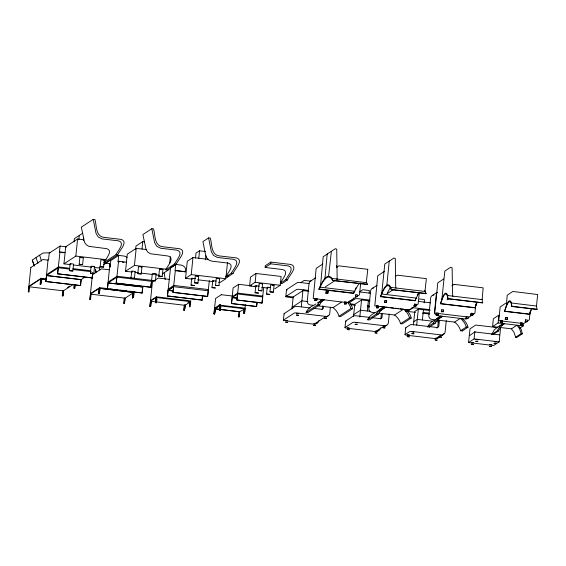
<?xml version="1.0" encoding="UTF-8"?>
<svg xmlns="http://www.w3.org/2000/svg" width="566" height="566" viewBox="0 0 566 566"><rect width="100%" height="100%" fill="white"/><g stroke="black" fill="none" stroke-linecap="round" stroke-linejoin="round"><path stroke-width="0.85" d="M28.3 291.879L28.93 286.672L29.609 286.757L29.085 291.893L28.3 291.879L30.819 267.548M40.773 284.245C41.127 272.586 42.79 283.983 40.087 284.167L40.787 278.274L46.348 278.932M45.846 281.55L46.582 275.479L81.2 279.59L80.591 285.568L45.846 281.55L48.06 259.695L48.591 259.348L49.221 253.151L60.053 246.069L65.168 246.67A5.879 5.773 56.8 0 1 66.689 247.066M60.053 246.069L59.423 252.266L59.961 251.912L65.069 252.521M92.866 272.748L92.216 277.963L57.605 273.852L58.213 267.874M57.605 273.852L59.961 251.912M70.87 264.683L63.951 263.862L65.684 246.797L77.577 239.015L83.634 239.729M63.017 295.912L62.232 295.905L62.861 290.698L63.541 290.775L62.911 295.983L63.434 290.846L73.028 284.571M69.42 270.675L70.127 263.77L71.641 263.756L73.545 264.124L72.837 271.022L69.42 270.675L72.844 270.973M74.068 241.951L74.401 238.64L82.77 233.164M63.951 263.862L75.844 256.08L77.577 239.015M75.158 284.776L74.698 288.271L74.019 288.193L74.365 284.769M78.865 239.581L79.282 235.449M74.019 288.193L74.471 284.698M74.698 288.271L75.045 284.847M79.183 264.287L79.891 257.381L81.412 257.367L83.308 257.735L82.615 264.584L79.183 264.287L82.615 264.584M83.329 240.515L83.662 237.211M80.457 285.653L81.058 279.675L84.829 277.213M90.404 273.159L91.112 266.261L92.626 266.246L94.529 266.614L93.822 273.512L90.404 273.159L93.829 273.463M89.881 299.272L90.666 299.287L89.881 299.272L92.315 275.784M89.987 299.209L90.51 294.072M92.216 277.963L92.385 276.25M92.562 274.545L92.732 272.833M90.56 299.357L91.084 294.221M100.168 266.77L100.875 259.872L102.396 259.851L104.293 260.226L103.599 267.074L100.168 266.77L103.599 267.074M134.008 291.723C134.22 298.714 131.708 300.284 133.144 292.396L100.005 288.384L99.375 293.591L98.696 293.506L99.22 288.37M98.696 293.506L99.397 287.62L107.561 288.589M99.375 293.591L99.814 289.311M107.427 288.943L108.17 282.88L142.781 286.983L142.172 292.962L107.427 288.943L109.641 267.095L110.179 266.742L110.809 260.551L118.662 255.407L123.77 256.016A5.879 5.773 56.8 0 1 127.074 257.544M119.737 261.803L118.032 261.605L118.662 255.407M152.304 273.958L150.825 287.302L116.207 283.198L116.815 277.22M116.207 283.198L118.563 261.259L126.232 262.164M132.451 272.083L125.532 271.263L127.265 254.191L136.187 248.354L146.573 249.585M123.812 303.298C125.383 287.139 122.992 314.434 125.121 298.176L90.404 294.136L99.326 288.299L133.831 292.473M124.492 303.383L125.015 298.247L133.102 292.955M131.001 278.069L131.708 271.171L133.222 271.149L135.125 271.524L134.425 278.373L131.001 278.069L134.425 278.373M135.649 249.344L135.981 246.04L142.774 241.597L144.479 241.795M125.532 271.263L134.453 265.426L136.187 248.354M133.13 292.176L132.522 298.19L133.144 292.396M133.307 297.61L133.746 293.329M137.793 273.626L138.5 266.728L140.021 266.706L141.917 267.074L141.21 273.979L137.793 273.626L141.224 273.923M142.024 249.033L142.774 241.597M142.038 293.046L142.639 287.068L144.217 286.042M150.825 287.302L151.256 283.028M149.905 306.348L150.528 301.14L151.214 301.225L150.69 306.362L149.905 306.348L152.424 282.017M150.584 306.432L151.214 301.225M155.409 280.856L151.985 280.559L155.402 280.913L156.11 274.008L152.693 273.661L153.004 273.838M156.258 302.718L155.473 302.704L155.997 297.567C158.621 297.808 154.546 309.298 156.676 297.652M189.405 306.73L190.027 301.522L189.405 306.73L190.19 306.737L190.784 300.921L156.174 296.817L155.473 302.704M158.777 276.116L159.485 269.211L161.006 269.197L162.902 269.565L162.209 276.413L158.777 276.116L162.209 276.413M169.673 263.551L170.366 256.723M202.6 296.011L202.055 300.122L167.444 296.018L170.557 267.796L175.708 264.428L180.816 265.037A5.879 5.773 56.8 0 1 185.613 268.744L185.082 271.977M167.444 296.018L168.152 290.294L173.727 286.672L208.302 290.775L207.595 296.499L172.984 292.396L173.592 286.764M185.294 271.836L175.078 270.626L175.708 264.428M172.984 292.396L175.34 270.456L185.563 271.666M192.475 279.151L185.549 278.33L187.289 261.266L192.964 257.551L208.536 259.398M183.83 310.373L184.353 305.237L185.139 305.251C186.228 306.928 183.172 311.307 184.622 310.387M183.936 310.302L184.459 305.166M184.516 310.451L185.103 304.635M185.549 278.33L191.23 274.616L192.964 257.551M191.032 285.094L194.435 285.497L191.018 285.144L191.718 278.295L195.143 278.592L191.718 278.295M195.496 258.068L196.006 253.115L199.55 250.795L205.515 251.502M194.57 282.823L195.277 275.925L196.798 275.904L198.694 276.272L197.987 283.177L194.57 282.823L197.994 283.12M198.793 258.23L199.55 250.795M205.529 259.865L205.946 255.733M202.055 300.122L202.465 296.096M207.595 296.499L209.321 280.757M212.017 287.578L215.42 287.981L212.002 287.634L212.703 280.786L216.127 281.083M215.554 285.314L216.262 278.408L217.783 278.394L219.679 278.762L218.985 285.611L215.554 285.314L218.985 285.611M214.634 314.01C214.995 302.35 216.651 313.741 213.955 313.925L215.582 298.487L221.292 294.716M213.955 313.925L214.578 308.732L219.841 305.902L219.389 310.366C221.95 310.762 220.202 300.03 220.068 310.451M219.389 310.366L220.429 304.522L220.061 304.508M218.434 282.236L220.167 282.441L225.841 278.727L227.49 262.511M257.155 302.209L256.589 306.574L231.494 303.595L233.086 287.938L238.626 284.316L251.608 285.851M231.494 303.595L232.237 297.525L237.43 298.14M263.721 287.287L261.994 303.036L236.906 300.058L237.508 294.079M236.906 300.058L238.626 284.316M214.578 308.732L239.673 311.71L239.043 316.903L238.364 316.819L238.887 311.682M239.135 316.047L239.567 311.767L244.187 309.284M243.797 313.267C246.005 302.35 242.107 314.017 244.59 313.274L245.403 304.77M244.484 313.345L245.043 308.824L219.948 305.845M256.525 286.729L249.606 285.908L250.497 277.099L256.044 273.477L281.132 276.456L280.241 285.257L274.694 288.886M249.606 285.908L255.146 282.285L256.044 273.477M255.075 292.721L258.492 293.075L255.075 292.721L255.775 285.816L259.087 286.106M256.674 305.718L257.021 302.301M258.485 290.485L259.193 283.587L260.714 283.566L262.61 283.941L261.902 290.839L258.485 290.485L261.916 290.79M265.121 267.463L265.298 265.723L270.838 262.093L290.825 264.464C298.855 266.756 288.568 276.158 287.528 279.915L281.988 283.545L280.255 283.34C281.642 280.057 290.054 271.347 282.618 269.536L265.121 267.463L270.661 263.834L288.158 265.907C295.594 267.725 287.181 276.427 285.795 279.71L280.255 283.34M261.994 303.036L262.737 296.966L237.642 293.987L232.102 297.617L237.295 298.232M266.551 294.03L269.954 294.433L266.536 294.079L267.244 287.181L270.661 287.528L269.133 287.599M270.661 263.834L270.838 262.093M269.954 291.844L270.661 284.946L272.175 284.924L274.078 285.299L273.371 292.197L269.954 291.844L273.378 292.148M283.403 320.25L284.068 313.741M285.809 296.626L286.502 289.778M291.957 308.958L293.174 296.98L304.006 289.898M301.289 306.85L302.937 290.591L308.902 291.299M314.845 300.376L315.283 298.487L316.988 298.692L316.811 300.405L314.845 300.376L316.811 300.405M315.113 300.199L315.283 298.487M320.476 286.41L323.193 256.738L327.417 253.908M322.62 305.916L322.358 308.484A1.733 1.705 56.8 0 1 322.047 309.312M323.596 306.079L323.427 307.791A1.733 1.705 56.8 0 1 321.545 309.298L313.691 308.364M325.931 293.117L326.384 291.228L328.082 291.426L327.912 293.138L325.931 293.117L327.912 293.138M326.207 292.94L326.384 291.228M327.636 293.322L328.082 291.426M330.374 307.267L329.752 313.387A3.467 3.403 56.8 0 1 325.995 316.408L298.197 313.111A3.467 0.403 5.8 0 0 294.256 313.055L283.432 320.144A3.467 0.403 5.8 0 0 286.304 320.894M344.347 303.871L344.786 301.989L346.491 302.187L346.314 303.9L344.347 303.871L346.314 303.9M344.609 303.701L344.786 301.989M344.991 327.643L345.649 321.134M355.434 296.619L355.88 294.73L357.578 294.928L357.408 296.641L355.434 296.619L357.408 296.641M353.538 316.359L354.755 304.381L362.608 299.237M355.703 296.442L355.88 294.73M360.719 283.035L359.474 294.815L347.623 302.591M359.806 317.052L361.547 299.938L370.03 300.942M367.32 311.01L368.36 300.744M369.131 293.124L369.372 290.811M376.425 307.77L376.864 305.881L378.569 306.086L378.392 307.798L376.425 307.77L378.392 307.798M376.694 307.593L376.864 305.881M381.399 313.543L380.968 317.823A1.733 1.705 56.8 0 1 380.345 318.976M382.383 313.705L382.029 317.13A1.733 1.705 56.8 0 1 380.154 318.637L372.301 317.71M384.547 302.456L384.986 300.567L386.691 300.772L386.514 302.485L384.547 302.456L386.514 302.485M384.816 302.279L384.986 300.567M389.238 261.209L386.826 285.271M386.253 302.654L386.691 300.772M389.245 313.981L388.361 322.733A3.467 3.403 56.8 0 1 384.604 325.754L356.806 322.457A3.467 0.403 5.8 0 0 352.866 322.401L345.012 327.537A3.467 0.403 5.8 0 0 347.885 328.294M405.928 311.272L406.367 309.383L408.072 309.581L407.895 311.293L405.928 311.272L407.895 311.293M406.19 311.095L406.367 309.383M405.008 334.718L405.702 327.87M414.05 305.951L414.489 304.069L416.194 304.267L416.017 305.98L414.05 305.951L416.017 305.98M414.319 305.781L414.489 304.069M413.399 324.969L414.772 311.456L418.324 309.135L430.118 310.529M415.755 306.156L416.194 304.267M419.243 293.209L418.083 304.154L409.204 309.984M416.703 325.089L418.324 309.135M422.392 320.002L423.432 309.736M424.132 302.888L424.443 299.81M434.738 312.736L437.787 282.858L443.709 278.996M436.443 314.845L436.888 312.956L438.586 313.161L438.417 314.873L436.443 314.845L438.417 314.873M436.711 314.668L436.888 312.956M438.438 320.172L437.78 326.681A1.733 1.705 56.8 0 1 436.775 328.061M439.435 320.13L438.841 325.981A1.733 1.705 56.8 0 1 436.966 327.495L414.277 324.806A3.467 0.403 5.8 0 0 410.336 324.75L405.723 327.764A3.467 0.403 5.8 0 0 405.914 327.99M441.897 299.237L444.819 271.107L450.656 267.251L452.114 267.746L452.637 296.152L453.026 296.167M441.324 311.654L441.763 309.765L443.468 309.97L443.291 311.682L441.324 311.654L443.291 311.682M441.593 311.477L441.763 309.765M443.029 311.852L443.468 309.97M446.291 320.554L445.131 331.931A3.467 3.403 56.8 0 1 441.381 334.945L413.583 331.648A3.467 0.403 5.8 0 0 409.642 331.598L405.03 334.612A3.467 0.403 5.8 0 0 407.902 335.362M465.945 318.34L466.384 316.458L468.089 316.656L467.919 318.368L465.945 318.34L467.919 318.368M466.214 318.17L466.384 316.458M470.827 315.149L471.266 313.267L472.971 313.465L472.794 315.177L470.827 315.149L472.794 315.177M471.089 314.979L471.266 313.267M490.184 345.104L468.549 342.536L470.006 328.818L475.744 325.04L497.592 327.629M472.532 315.354L472.971 313.465M475.85 304.062L474.902 313.274L469.228 317.059M468.549 342.536L474.089 338.914L474.796 331.938L491.705 333.947M482.147 299.527L483.159 287.861L454.173 284.38M492.562 326.589L493.354 318.757L498.901 315.135L498.101 322.96L492.562 326.589L497.5 327.169L503.04 323.547L499.686 326.426L497.309 330.792L491.762 334.414L493 334.563L498.54 330.933L500.924 326.568L504.278 323.695L501.504 325.507M498.788 320.314L500.16 306.956L505.771 303.213M500.5 322.422L500.938 320.533L502.643 320.738L502.467 322.45L500.5 322.422L502.467 322.45M500.761 322.245L500.938 320.533M500.514 328.308L499.184 341.885L493.644 345.515L491.911 345.31M506.294 306.786L507.193 295.211L512.803 291.462L537.672 294.532L536.483 306.043L511.459 303.008M505.24 319.316L505.679 317.427L507.384 317.632L507.214 319.344L505.24 319.316L507.214 319.344M505.509 319.139L505.679 317.427M506.945 319.521L507.384 317.632M520.479 324.792L520.918 322.903L522.623 323.108L522.446 324.82L520.479 324.792L522.446 324.82M520.748 324.615L520.918 322.903M522.185 324.99L522.623 323.108M519.73 328.202L523.196 325.938L523.458 323.327M525.227 321.686L525.665 319.797L527.37 320.002L527.194 321.714L525.227 321.686L527.194 321.714M525.489 321.509L525.665 319.797M530.165 311.427L529.295 319.811L523.755 323.511M320.193 286.262L320.2 286.219A135.55 19.202 -83.2 0 1 324.184 279.314C326.03 275.727 330.289 275.458 332.369 278.628M83.308 257.735L82.94 257.848M94.515 266.664L92.994 266.685M104.293 260.226L103.925 260.339M135.125 271.524L134.425 271.638M141.917 267.074L141.217 267.194M156.11 274.008L154.129 274.036M162.902 269.565L159.471 269.267M198.694 276.272L196.713 276.3M219.679 278.762L219.304 278.875M262.596 283.99L262.235 284.047M274.078 285.299L272.543 285.37M441.869 335.419L440.015 335.284M30.826 267.534L42.811 259.546L48.209 260.141M389.238 261.202L393.795 258.075L395.287 258.379L395.747 288.016L396.143 288.03M504.497 311.342L506.513 305.272A42.945 6.085 -83.2 0 1 511.183 302.223L511.912 306.489L511.282 303.645A42.45 6.014 -83.2 0 0 506.089 307.041L504.497 311.342L529.592 314.314L531.184 310.019A42.45 6.014 -83.2 0 1 531.7 308.696M529.592 314.314L530.406 311.597M440.447 303.765L442.088 298.685A44.728 6.339 -83.2 0 1 447.48 295.162L447.996 298.827L447.345 295.997A43.851 6.212 -83.2 0 0 441.261 301.756L440.447 303.765L475.058 307.869L475.872 305.866A43.851 6.212 -83.2 0 1 477.202 302.23M475.058 307.869L476.579 303.135L476.261 303.305M530.618 310.975L531.05 309.722M418.96 292.841A84.78 12.006 -83.2 0 0 417.206 296.124L415.034 300.794L380.423 296.69L382.637 291.207A85.657 12.134 -83.2 0 1 390.137 286.304L391.474 289.459L426.085 293.563L424.748 290.408M380.423 296.69L382.595 292.021A84.78 12.006 -83.2 0 1 390.016 287.167L391.127 289.686L426.085 293.563M415.034 300.794L416.152 297.858M491.762 334.414L494.146 330.049L497.5 327.169M359.559 283.276A134.673 19.074 -83.2 0 0 354.783 291.094L353.453 293.4L318.842 289.297L320.215 286.177M318.842 289.297L320.172 286.99A134.673 19.074 -83.2 0 1 331.853 279.342L332.433 280.403L367.044 284.507L367.476 284.224L366.584 282.59M353.453 293.4L354.422 291.2M387.328 293.061L390.434 287.273M104.123 262.419C105.502 259.136 113.915 250.434 106.479 248.615L88.869 246.359L86.315 244.774L84.532 242.333L81.32 227.15L93.22 219.367L94.947 219.573C96.687 225.346 95.47 235.852 103.486 237.31L121.039 239.39C129.069 241.682 118.782 251.085 117.749 254.841L105.849 262.624L104.123 262.419L116.016 254.636C117.403 251.354 125.808 242.651 118.379 240.833L102.121 238.909L98.208 236.991L95.994 233.22L93.22 219.367M165.704 269.819C167.083 266.536 175.495 257.827 168.06 256.016L150.45 253.759L147.896 252.167L146.113 249.733L142.901 234.543L151.822 228.706L153.556 228.912C155.296 234.685 154.072 245.191 162.095 246.649L179.648 248.736C187.679 251.021 177.391 260.424 176.351 264.188L167.43 270.024L165.704 269.819L174.625 263.982C176.005 260.7 184.417 251.99 176.981 250.179L160.73 248.248L156.817 246.33L154.596 242.559L151.822 228.706M225.721 276.894C227.108 273.611 235.52 264.902 228.084 263.091L211.825 261.159L209.137 260.176L206.894 258.096L205.699 255.471L202.925 241.618L208.599 237.904L210.333 238.109C212.073 243.882 210.849 254.389 218.872 255.846L236.425 257.926C244.455 260.219 234.168 269.621 233.128 273.385L227.454 277.099L225.721 276.894L231.402 273.18C232.782 269.897 241.194 261.188 233.758 259.377L217.5 257.445L213.594 255.528L211.373 251.757L208.599 237.904M227.454 277.099L228.289 275.614M168.173 289.176L173.819 285.455L208.43 289.559M36.047 257.488L42.988 253.016L49.942 252.761M32.312 260.027L36.005 257.615L37.972 263.268M46.539 274.701L58.432 266.919L68.656 268.128M40.087 284.167L40.879 284.174M67.566 287.5L69.689 286.113M100.663 266.593L98.562 267.966L94.239 267.456M103.458 264.761L110.455 260.183M92.527 274.701L101.42 268.885L109.422 269.791M118.032 261.605L118.563 261.259M99.736 287.655L90.588 293.457M108.12 282.094L117.042 276.258L131.616 277.991M162.201 274.015L169.064 269.529M151.426 281.323L116.95 277.128L108.028 282.965L142.639 287.068M152.551 281.776L158.289 278.055L169.68 279.399M150.542 300.504L156.513 296.853M173.557 286.757L168.017 290.386L173.21 291.002M187.94 302.775L189.334 301.862M189.921 302.117L185.032 305.315L150.422 301.211L156.103 297.497L190.608 301.671M220.089 304.48L214.882 308.145M232.194 296.747L237.734 293.124L262.829 296.096M238.364 316.819L239.156 316.833M322.917 263.905L316.182 268.383L313.21 298.515L347.375 302.661M300.553 282.731L304.19 280.396L310.401 281.125M310.642 281.054L315.538 277.849M336.614 267.173L338.793 265.843L367.766 269.317M332.433 280.403L367.476 284.224M292.127 307.246L301.897 300.857L307.862 301.565M325.316 286.927L334.853 280.686M337.053 279.243L337.478 279.229M316.988 298.692L315.014 298.664M315.821 303.977L313.72 305.35L310.317 304.947A3.467 3.403 56.8 0 1 307.253 301.119L309.036 283.616A3.467 3.403 56.8 0 1 311.456 280.701M317.222 303.058L319.316 301.685M320.717 300.772L322.118 299.853M320.321 302.343L324.523 299.598M323.483 299.93A13.839 13.605 56.8 0 0 319.712 304.791L307.819 312.574L306.114 312.368L318.007 304.586A13.839 13.605 56.8 0 1 322.486 299.195M384.477 271.312L377.763 275.784L374.791 305.916L408.956 310.062M317.936 305.845L332.999 307.635L341.397 302.145M359.955 291.561L362.792 289.735L369.011 290.464M346.491 302.187L344.517 302.159M314.477 323.95C317.922 323.993 311.371 323.766 314.795 323.738M324.934 317.109L315.163 323.497A3.467 3.403 56.8 0 0 318.92 320.476M348.67 303.093L355.264 298.777A3.467 0.403 5.8 0 1 359.205 298.834L369.605 300.072M372.223 288.448L377.027 285.306M395.698 276.201L397.396 275.182L426.375 278.656L424.96 291.448M332.999 307.635A15.827 15.558 56.8 0 1 339.02 316.274L350.913 308.491L352.618 308.689A13.839 13.605 56.8 0 0 348.706 301.735M352.618 308.689L340.725 316.472L339.02 316.274M353.715 314.646L360.507 310.203L370.652 311.406M386.939 293.782L393.547 289.467M378.569 306.086L376.602 306.057M380.819 306.503L384.222 306.906L375.3 312.743L371.897 312.34A3.467 3.403 56.8 0 1 368.834 308.512L370.617 291.009A3.467 3.403 56.8 0 1 373.475 288.002M379.751 311.151L385.927 307.112L388.439 307.409M385.927 307.112A13.839 13.605 56.8 0 0 378.321 314.13L369.4 319.967L367.695 319.762L376.616 313.925A13.839 13.605 56.8 0 1 384.222 306.906M378.682 313.147L394.58 315.029L403.501 309.192A15.827 15.558 56.8 0 1 409.522 317.83L411.227 318.035A13.839 13.605 56.8 0 0 407.308 311.074M408.072 309.581L406.098 309.56M376.057 331.343C379.51 331.4 372.959 331.16 376.376 331.138M383.536 326.448L376.744 330.891A3.467 3.403 56.8 0 0 380.501 327.87M383.911 326.207C387.321 326.242 380.833 326.03 384.229 325.995M408.744 310.133L410.067 309.269M432.247 295.523L437.214 292.275M451.831 285.816L454.088 284.38M394.58 315.029A15.827 15.558 56.8 0 1 400.601 323.667L409.522 317.83M411.227 318.035L402.306 323.872L400.601 323.667M447.062 299.803L449.149 298.438M413.732 321.721L417.284 319.394L432.417 321.191M436.74 318.891L440.999 316.104A13.839 13.605 56.8 0 0 433.393 323.122L427.712 326.837L429.417 327.042L435.091 323.327A13.839 13.605 56.8 0 1 442.704 316.309L437.023 320.023L454.604 322.104L460.278 318.389A15.827 15.558 56.8 0 1 466.299 327.028L468.004 327.226A13.839 13.605 56.8 0 0 461.983 318.594M482.091 299.265L482.607 302.93L447.996 298.827M436.393 338.206L436.075 338.418L437.256 338.433L435.212 338.192L435.587 338.341M440.313 335.645L436.768 337.966A3.467 3.403 56.8 0 0 439.888 336.6M454.604 322.104A15.827 15.558 56.8 0 1 460.625 330.742L466.299 327.028M460.625 330.742L462.323 330.94L468.004 327.226M474.796 331.938L469.596 335.61M502.643 320.738L500.669 320.71M536.511 305.789L537.007 309.46L511.912 306.489M511.48 328.832L517.02 325.202L519.638 328.881L521.166 333.615L515.626 337.244L514.091 332.511L511.48 328.832L499.587 327.417M518.258 325.351L520.953 328.945L522.404 333.763L516.857 337.393L515.626 337.244M419.406 299.004L424.083 299.456M324.537 278.911L324.934 278.882L327.183 254.042L335.305 248.707L336.728 249.21L337.159 279.215L336.798 279.151M245.057 308.166L220.018 305.166L214.472 308.788L239.567 311.767M474.747 331.973L475.143 331.98M39.662 255.209L41.46 261.046M104.802 263.593L109.443 263.388M95.329 269.076L96.015 272.303M331.393 251.304L328.584 276.25M389.5 260.976L384.795 264.032L381.767 293.223M221.299 294.716L232.704 296.06M356.884 322.96C358.328 322.832 354.316 322.387 355.625 322.832M349.024 328.103C350.474 327.912 346.024 327.572 347.998 328.011M287.266 320.703C289.247 320.547 284.047 320.186 286.679 320.653M325.839 316.91L326.49 316.847L324.629 316.748M413.421 332.15C415.508 332.157 411.1 331.52 412.402 332.03M472.858 342.741C474.952 342.557 469.341 342.274 472.596 342.727M366.301 282.646L367.78 269.317M81.78 257.806L79.884 257.438M41.127 278.316L29.234 286.099M366.641 282.689L331.945 278.444M116.016 254.636L117.749 254.841M390.689 287.387L425.299 291.49M447.579 295.523L482.19 299.626M174.625 263.982L176.351 264.188M61.128 252.464L63.682 252.769M448.251 298.657L482.862 302.76M512.166 306.319L537.261 309.298M231.402 273.18L233.128 273.385M285.795 279.71L287.528 279.915M309.114 283.573L301.296 282.646A3.467 0.403 5.8 0 0 297.355 282.59L286.523 289.672A3.467 0.403 5.8 0 0 287.146 290.04M75.844 256.08L106.132 259.674M122.291 262.108L123.996 262.313M381.732 294.016L416.343 298.119M320.094 287.167L354.705 291.271M359.898 291.985L370.327 293.223M134.453 265.426L166.468 269.218M319.281 289.007L353.892 293.11M380.777 296.464L415.387 300.567M440.702 303.595L475.313 307.699M504.752 311.173L529.84 314.151M418.416 301.388L430.577 302.831M191.23 274.616L225.841 278.727M255.146 282.285L280.241 285.257M326.108 291.405L327.806 291.61M308.378 290.415L300.596 289.495A3.467 0.403 5.8 0 0 296.662 289.438L285.83 296.52A3.467 0.403 5.8 0 0 288.702 297.277L293.068 297.794M254.205 286.163L255.931 286.368M73.467 264.994L91.642 267.145M197.668 279.774L213.24 281.62M261.718 287.344L267.775 288.066M135.048 272.387L138.514 272.798M141.104 273.109L153.223 274.545M155.82 274.85L159.279 275.26M470.997 313.437L472.702 313.642M429.919 309.687L415.982 308.031A3.467 0.403 5.8 0 0 412.041 307.975M73.007 268.645L90.433 270.711M69.597 269.119L58.348 267.789L46.447 275.571L81.058 279.675M73.056 269.529L91.225 271.687M390.108 307.607L393.462 308.003M395.132 308.201L398.485 308.597M400.155 308.795L403.501 309.192M520.656 323.08L522.354 323.278M435.042 313.111L436.782 313.316M438.523 313.522L466.363 316.826M499.099 320.689L523.508 323.582M286.361 296.174L293.174 296.98M423.219 312.453L429.056 313.147M133.357 278.196L151.653 280.368M350.495 303.871L354.755 304.381M367.384 305.881L369.046 306.072M350.283 304.671L355.519 305.293M367.737 306.744L369.478 306.949M415.536 312.368L410.3 311.746A3.467 0.403 5.8 0 1 407.428 310.996M422.519 313.196L429.502 314.024M498.101 322.96L523.196 325.938M57.739 273.767L92.35 277.871M318.007 304.586L319.712 304.791M116.348 283.106L150.959 287.21M376.616 313.925L378.321 314.13M435.756 321.587L438.268 321.884M168.152 290.294L173.345 290.91M310.203 307.954L298.862 306.609A3.467 0.403 5.8 0 0 294.921 306.553L284.09 313.635A3.467 0.403 5.8 0 0 284.281 313.868M173.118 292.304L207.736 296.407M433.393 323.122L435.091 323.327M237.041 299.966L262.129 302.944M497.309 330.792L498.54 330.933M521.166 333.615L522.404 333.763M369.683 317.399L357.464 315.948A3.467 0.403 5.8 0 0 353.531 315.892L345.67 321.035A3.467 0.403 5.8 0 0 346.293 321.396M45.775 279.562L40.717 278.96L28.824 286.743L63.434 290.846M40.611 279.031L46.539 279.731M493.446 334.152L499.552 334.874M110.172 288.893L112.783 289.205M115.393 289.516L117.134 289.721M119.744 290.033L122.355 290.344M124.966 290.648L126.706 290.853M129.317 291.165L131.928 291.476M45.98 281.458L80.591 285.568M167.578 295.933L202.189 300.037M231.628 303.503L256.723 306.482M107.561 288.858L142.172 292.962M74.125 288.122L74.804 288.2M98.802 293.436L99.482 293.521M132.734 297.461L133.413 297.546M474.089 338.914L499.184 341.885M219.495 310.302L220.174 310.38M243.911 313.196L244.59 313.274M287.174 321L314.102 324.191M408.772 335.468L435.7 338.659M348.755 328.393L375.683 331.591M123.919 303.227L124.598 303.312M150.011 306.277L150.69 306.362M214.061 313.854L214.74 313.939M391.035 287.422L390.674 287.323M447.918 295.558L447.557 295.424M217.266 278.727L216.247 278.465M256.787 286.134L255.768 285.872M213.715 281.047L212.703 280.786M259.815 283.835L259.178 283.637M132.331 271.418L131.694 271.22M70.743 264.025L70.113 263.827M109.45 263.395L110.391 266.77M331.973 278.486L332.865 280.12M425.321 292.615L425.738 293.796M34.342 265.942L32.283 260.19L34.229 265.808M336.48 265.758L336.996 267.428M99.269 267.35L99.892 269.911M110.179 266.756L109.316 263.487L110.2 266.869M95.548 269.918L95.994 271.609M164.14 272.593L165.187 279.533M439.251 336.515A3.467 3.403 56.8 0 1 436.598 338.652M443.864 333.494A3.467 3.403 56.8 0 1 442.067 335.39M433.945 295.042A3.467 3.403 56.8 0 0 430.634 298.084L428.858 315.587A3.467 3.403 56.8 0 0 431.915 319.415L435.325 319.818A13.839 13.605 56.8 0 0 427.712 326.837M437.228 292.367A3.467 3.403 56.8 0 0 436.315 294.37L434.532 311.873A3.467 3.403 56.8 0 0 437.596 315.701L465.393 318.998A3.467 3.403 56.8 0 0 468.938 316.847M462.097 330.077A13.839 13.605 56.8 0 1 462.323 330.94M429.417 327.042A13.839 13.605 56.8 0 1 429.813 326.242M378.803 330.226A3.467 3.403 56.8 0 1 376.574 331.577M386.663 325.082A3.467 3.403 56.8 0 1 384.434 326.433M367.695 319.762A13.839 13.605 56.8 0 1 374.48 313.076M405.206 309.397A13.839 13.605 56.8 0 1 405.942 309.913M412.161 307.649A3.467 3.403 56.8 0 1 409.062 309.821M328.054 315.743A3.467 3.403 56.8 0 1 325.825 317.094M317.222 322.832A3.467 3.403 56.8 0 1 315.849 323.936M306.114 312.368A13.839 13.605 56.8 0 1 312.899 305.675M347.531 302.258A15.827 15.558 56.8 0 1 350.913 308.491M353.368 298.721A3.467 3.403 56.8 0 1 350.007 300.461M353.686 297.879A3.467 3.403 56.8 0 1 353.559 298.31M417.248 295.318A85.657 12.134 -83.2 0 1 418.324 293.181M355.172 289.566A135.55 19.202 -83.2 0 1 356.177 287.57M296.641 313.338L298.692 313.55L296.641 313.338M296.471 315.05L298.523 315.262L296.471 315.05M313.437 325.436L315.488 325.648L313.437 325.436M324.268 318.347L326.32 318.559L324.268 318.347M347.22 329.532L349.272 329.745L347.22 329.532M355.08 324.396L357.125 324.608L355.08 324.396M375.017 332.829L377.069 333.041L375.017 332.829M382.878 327.693L384.922 327.905L382.878 327.693M407.414 334.895L409.466 335.107L407.414 334.895M407.244 336.607L409.289 336.82L407.244 336.607M411.857 333.593L413.902 333.798L411.857 333.593M435.042 339.904L437.086 340.116L435.042 339.904M439.655 336.89L441.699 337.095L439.655 336.89M471.294 344.185L473.346 344.397L471.294 344.185M475.942 339.543L477.994 339.756L475.942 339.543M475.773 341.256L477.817 341.468L475.773 341.256M489.746 344.637L491.797 344.85L489.746 344.637M489.569 346.35L491.621 346.562L489.569 346.35M494.224 341.708L496.276 341.921L494.224 341.708M494.047 343.421L496.099 343.633L494.047 343.421M285.689 322.118L287.691 322.372L285.689 322.118"/></g></svg>
